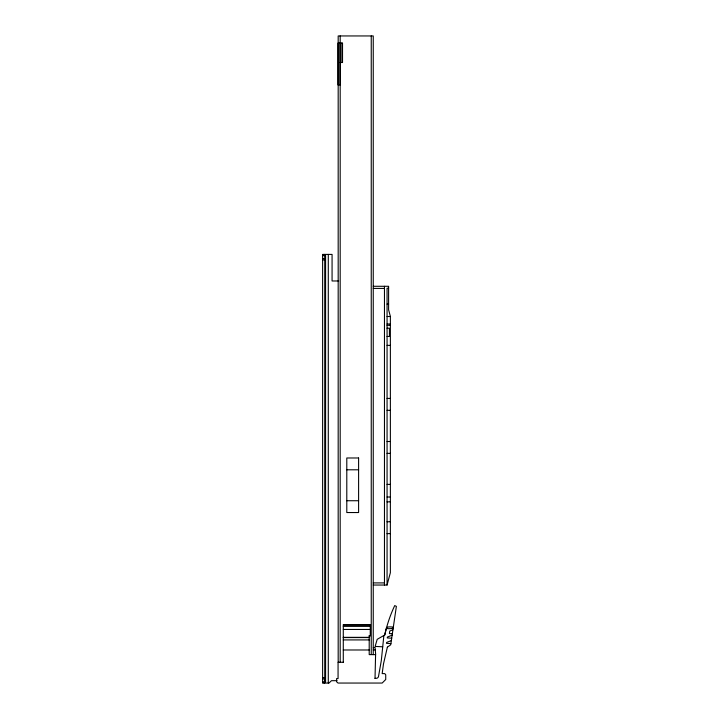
<?xml version="1.0" encoding="UTF-8"?>
<svg xmlns="http://www.w3.org/2000/svg" width="719" height="719" viewBox="0 0 719 719"><rect width="100%" height="100%" fill="white"/><g stroke="black" fill="none" stroke-linecap="round" stroke-linejoin="round"><path stroke-width="1.08" d="M383.874 635.479L381.304 660.635L378.527 676.372A2.364 2.364 0 0 1 376.199 678.323L374.914 678.323M382.724 646.803L375.129 646.408L377.196 639.335L384.755 634.976A136.978 136.978 0 0 1 394.722 605.587L396.376 606.369L390.732 644.79L387.343 647.172M387.379 647.145L383.488 663.925L382.166 673.604L384.728 673.604L385.726 674.782L385.726 679.509L382.175 683.05L338.029 683.05L336.609 681.81L336.609 678.565L338.065 678.565L338.065 662.271L343.52 662.271M387.065 585.005L390.372 572.701L390.372 316.396L388.602 309.79L388.602 286.288L373.251 286.288M392.934 629.781L389.77 631.039L389.392 633.574L392.349 633.745M392.143 635.183L387.388 637.061L387.262 637.942L391.702 638.202M391.352 640.575L386.597 642.453L386.471 643.334L390.902 643.595M373.251 647.684L375.057 647.415L375.615 653.787L375.021 678.323M340.123 62.517L342.523 62.517L342.523 43.032L337.975 43.032L337.975 84.959L340.096 84.959L340.096 43.032M322.624 254.796L324.745 254.796M322.624 255.587L325.572 255.587L325.572 681.873L322.624 681.873M322.624 258.534L324.745 258.534M322.624 259.91L324.745 259.91M338.649 280.976L332.07 280.976L332.07 254.409L322.624 254.409L322.624 683.05L329.014 683.05L331.468 680.686L337.022 680.686M388.602 288.166L387.065 288.166L387.065 585.041L373.251 585.041M373.251 288.418L384.467 288.418M387.065 304.101L388.602 304.101M387.065 316.504L390.372 316.504M387.065 324.008L390.372 324.008M387.065 325.303L390.372 325.303M387.065 328.215L389.428 328.215L389.428 336.465L387.065 336.465M387.065 345.381L390.372 345.381M387.065 398.425L390.372 398.425M387.065 410.324L390.372 410.324M387.065 441.511L390.372 441.511M387.065 453.374L390.372 453.374M346.792 469.795L358.601 469.795M387.065 484.399L390.372 484.399M387.065 497.018L390.372 497.018M346.792 500.73L358.601 500.73M387.065 501.835L390.372 501.835M387.065 521.751L390.372 521.751M387.065 533.615L390.372 533.615M373.251 582.911L384.467 582.911M343.287 662.271L343.287 624.838L370.267 624.838L370.267 635.821L369.207 635.821M343.287 624.874L370.267 624.874M343.287 626.366L370.267 626.366M393.32 627.148C384.881 625.791 383.227 629.934 393.149 628.316M343.287 629.458L370.267 629.458M370.267 635.749L369.207 635.749L369.207 654.623L375.615 654.623M343.287 637.349L369.207 637.349M343.287 637.564L369.207 637.564M343.287 639.919L369.207 639.919M343.287 649.985L369.207 649.985M373.251 649.94L375.273 649.94M322.624 677.55L324.745 677.55M322.624 678.916L324.745 678.916M322.624 682.664L324.745 682.664M384.467 286.288L384.467 585.041M373.251 654.623L373.251 35.95L338.182 35.95L338.182 662.271M371.247 35.95L371.247 654.407M341.902 43.032L341.902 62.517M340.186 35.95L340.186 662.271M328.295 254.409L328.295 683.05M324.745 254.409L324.745 255.587M324.745 683.05L324.745 256.413A7.316 3.55 -90 0 1 325.572 255.784M384.755 634.976A164.597 149.992 8.4 0 1 386.265 628.703M325.572 681.666A7.316 3.55 -90 0 1 324.745 681.046M358.601 457.985L346.792 457.985L346.792 512.539L358.601 512.539L358.601 457.985"/></g></svg>
